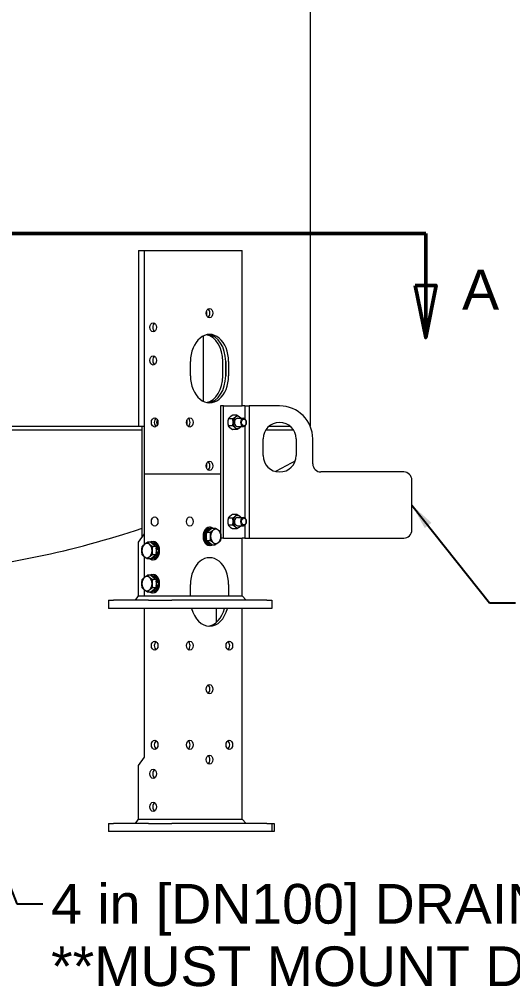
# Model space of a CAD drawing. Header units: inches. Extents: x 20 to 536, y 8 to 344.
# Drawn here: x 267.6 to 297.5, y 39.8 to 98.3 of the extents above; entities that cross this region are included whole.
import ezdxf

# ---------------------------------------------------------------- set-up
doc = ezdxf.new("R2010")
doc.units = ezdxf.units.IN
doc.header["$LTSCALE"] = 16
doc.header["$MEASUREMENT"] = 0
doc.linetypes.add('DOUBLE_DASH_CHAIN', pattern=[1.2403, 0.6614, -0.0827, 0.1654, -0.0827, 0.1654, -0.0827])
for name, color, linetype, lineweight in [('Section Line', 7, 'DOUBLE_DASH_CHAIN', 50), ('Symbol (ANSI)', 7, 'Continuous', 25), ('Visible (ANSI)', 7, 'Continuous', 50)]:
    doc.layers.add(name, color=color, linetype=linetype, lineweight=lineweight)
doc.styles.add('MEMCOR Medium', font='arial.ttf')
doc.styles.add('Standard D-E', font='arial.ttf')
doc.dimstyles.new('in [mm] D-E NeptuneBenson$7', dxfattribs={"dimscale": 16, "dimtxt": 0.15, "dimasz": 0.098425, "dimexe": 0.125, "dimexo": 0.063, "dimgap": 0.031496, "dimtad": 0, "dimtih": 1, "dimtoh": 1, "dimdec": 4, "dimrnd": 1e-08, "dimzin": 3, "dimdsep": 46, "dimlunit": 5, "dimtxsty": 'Standard D-E', "dimcen": 0.09, "dimdle": 0.393701, "dimclrd": 256, "dimclre": 256, "dimclrt": 256, "dimadec": 1, "dimazin": 1, "dimtfac": 1, "dimtofl": 0, "dimtmove": 0, "dimatfit": 3, "dimfxl": 1, "dimfrac": 1, "dimtolj": 1, "dimtzin": 4, "dimlwd": -1, "dimlwe": -1, "dimarcsym": 0})

# ---------------------------------------------------------------- blocks, each defined once
blk = doc.blocks.new('2dTransSection0')
at = {"layer": 'Section Line', "linetype": 'DOUBLE_DASH_CHAIN', "ltscale": 0.516092}
blk.add_line((14.101, 5.3375), (18.2628, 5.3375), dxfattribs=at)
at = {"layer": 'Section Line', "linetype": 'Continuous'}
for p, q in [((17.9416, 5.3375), (18.2628, 5.3375)), ((18.2628, 5.3375), (18.2628, 5.1407)), ((18.2235, 5.1407), (18.2628, 4.9438)), ((18.3022, 5.1407), (18.2235, 5.1407)), ((18.2628, 5.1407), (18.2628, 4.9438)), ((18.2628, 4.9438), (18.3022, 5.1407))]:
    blk.add_line(p, q, dxfattribs=at)
at = {"layer": 'Section Line', "linetype": 'Continuous', "flags": 128}
blk.add_lwpolyline([(18.2235, 5.1407), (18.2628, 4.9438), (18.3022, 5.1407), (18.2235, 5.1407)], dxfattribs=at)
at = {"layer": 'Section Line'}
blk.add_solid([(18.2235, 5.1407), (18.2628, 4.9438), (18.3022, 5.1407), (18.2235, 5.1407)], dxfattribs=at)
at = {"layer": 'Section Line', "insert": (18.4004, 5.0498), "char_height": 0.15, "attachment_point": 7, "style": 'MEMCOR Medium'}
blk.add_mtext('A', dxfattribs=at)

msp = doc.modelspace()

# ---------------------------------------------------------------- linework, layer by layer
at = {"layer": 'Visible (ANSI)', "linetype": 'Continuous', "lineweight": 18}
for p, q in [((285.21119, 141.993472), (285.21119, 73.75734)), ((274.847549, 84.368472), (275.19824, 84.368472)), ((274.847549, 84.368472), (274.847549, 73.743472)), ((275.19824, 84.368472), (276.390921, 84.368472)), ((275.19824, 67.218472), (275.19824, 84.368472)), ((276.390921, 84.368472), (277.366729, 84.368472)), ((277.366729, 84.368472), (280.904676, 84.368472)), ((280.904676, 84.368472), (281.106772, 84.368472)), ((281.106772, 74.968472), (281.106772, 84.368472)), ((278.770791, 75.232322), (278.770791, 79.204623)), ((277.983118, 76.778472), (277.983118, 77.658472)), ((279.934733, 76.778472), (279.934733, 77.658472)), ((280.11151, 77.658472), (280.11151, 76.778472)), ((280.11151, 76.778472), (280.11151, 77.658472)), ((280.288286, 77.658472), (280.288286, 76.778472)), ((279.801589, 74.968472), (279.801589, 67.284249)), ((279.978366, 74.968472), (279.801589, 74.968472)), ((279.978366, 74.968472), (281.109737, 74.968472)), ((279.978366, 66.968472), (279.978366, 74.968472)), ((281.267359, 74.968472), (281.109737, 74.968472)), ((281.267359, 74.968472), (281.525421, 74.968472)), ((281.267359, 74.968472), (281.267359, 74.187732)), ((283.373341, 74.968472), (281.525421, 74.968472)), ((281.525421, 74.968472), (281.525421, 66.968472)), ((280.801796, 74.401485), (280.53238, 74.401485)), ((240.070782, 73.743472), (274.847549, 73.743472)), ((274.847549, 73.743472), (275.19824, 73.743472)), ((275.058481, 67.020823), (275.058481, 73.743472)), ((280.536631, 74.184979), (280.267214, 74.184979)), ((280.536631, 73.751966), (280.267214, 73.751966)), ((280.825424, 74.218472), (281.182432, 74.218472)), ((281.267359, 73.749213), (281.267359, 68.187732)), ((281.359187, 73.972419), (281.359175, 73.973338)), ((281.359187, 73.964526), (281.359175, 73.963607)), ((282.741379, 73.743472), (284.005302, 73.743472)), ((275.058481, 73.493472), (239.85985, 73.493472)), ((280.801796, 73.53546), (280.53238, 73.53546)), ((280.825424, 73.718472), (281.182432, 73.718472)), ((284.224443, 73.493472), (282.522238, 73.493472)), ((282.373341, 71.968472), (282.373341, 72.968472)), ((284.373341, 72.968472), (284.373341, 71.968472)), ((285.373341, 71.468472), (285.373341, 72.968472)), ((275.19824, 70.864472), (276.390921, 70.864472)), ((275.19824, 66.593642), (275.19824, 70.864472)), ((276.390921, 70.864472), (277.366729, 70.864472)), ((277.366729, 70.864472), (279.801589, 70.864472)), ((290.873341, 70.968472), (285.873341, 70.968472)), ((291.373341, 67.468472), (291.373341, 70.468472)), ((280.536631, 68.184979), (280.267214, 68.184979)), ((280.801796, 68.401485), (280.53238, 68.401485)), ((280.825424, 68.218472), (281.182432, 68.218472)), ((281.359187, 67.972419), (281.359175, 67.973338)), ((281.359187, 67.964526), (281.359175, 67.963607)), ((278.959274, 67.327063), (279.268633, 67.579654)), ((278.959274, 66.821882), (278.959274, 67.327063)), ((278.959274, 67.327063), (279.174711, 67.327063)), ((279.180244, 67.625654), (279.135702, 67.625654)), ((279.227199, 67.545824), (279.180244, 67.545824)), ((279.268633, 67.579654), (279.48407, 67.579654)), ((280.536631, 67.751966), (280.267214, 67.751966)), ((280.801796, 67.53546), (280.53238, 67.53546)), ((280.825424, 67.718472), (281.182432, 67.718472)), ((281.267359, 67.749213), (281.267359, 66.968472)), ((274.844686, 66.718472), (275.19824, 67.218472)), ((274.844686, 63.468472), (274.844686, 66.718472)), ((275.595639, 66.719654), (275.380202, 66.719654)), ((275.595639, 66.719654), (275.904999, 66.467063)), ((275.684028, 66.765654), (275.72857, 66.765654)), ((279.268633, 66.569291), (278.959274, 66.821882)), ((278.959274, 66.821882), (279.174711, 66.821882)), ((279.978366, 66.968472), (279.815892, 66.968472)), ((279.978366, 66.968472), (281.109737, 66.968472)), ((281.106772, 63.468472), (281.106772, 66.968472)), ((281.106772, 63.468472), (281.106772, 66.968472)), ((281.267359, 66.968472), (281.109737, 66.968472)), ((281.267359, 66.968472), (281.525421, 66.968472)), ((281.525421, 66.968472), (290.873341, 66.968472)), ((275.637073, 66.685824), (275.684028, 66.685824)), ((275.904999, 66.467063), (275.689562, 66.467063)), ((275.904999, 66.467063), (275.904999, 65.961882)), ((275.925469, 66.282273), (275.904999, 66.282273)), ((275.904999, 66.146672), (275.925469, 66.146672)), ((275.925469, 66.282273), (276.013857, 66.282273)), ((275.925469, 66.146672), (276.013857, 66.146672)), ((279.180244, 66.523291), (279.135702, 66.523291)), ((279.227199, 66.603121), (279.180244, 66.603121)), ((279.268633, 66.569291), (279.48407, 66.569291)), ((275.19824, 64.593642), (275.19824, 65.835303)), ((275.595639, 65.709291), (275.380202, 65.709291)), ((275.904999, 65.961882), (275.595639, 65.709291)), ((275.637073, 65.743121), (275.684028, 65.743121)), ((275.684028, 65.663291), (275.72857, 65.663291)), ((275.904999, 65.961882), (275.689562, 65.961882)), ((275.595639, 64.719654), (275.380202, 64.719654)), ((275.595639, 64.719654), (275.904999, 64.467063)), ((275.637073, 64.685824), (275.684028, 64.685824)), ((275.684028, 64.765654), (275.72857, 64.765654)), ((275.904999, 64.467063), (275.689562, 64.467063)), ((275.904999, 64.467063), (275.904999, 63.961882)), ((275.19824, 63.468472), (275.19824, 63.835303)), ((275.904999, 63.961882), (275.595639, 63.709291)), ((275.904999, 63.961882), (275.689562, 63.961882)), ((275.925469, 64.282273), (275.904999, 64.282273)), ((275.904999, 64.146672), (275.925469, 64.146672)), ((275.925469, 64.282273), (276.013857, 64.282273)), ((275.925469, 64.146672), (276.013857, 64.146672)), ((277.983118, 63.468472), (277.983118, 64.154472)), ((280.288286, 64.154472), (280.288286, 63.468472)), ((273.029185, 63.218472), (273.322078, 63.218472)), ((273.029185, 63.218472), (273.029185, 62.718472)), ((275.443398, 63.218472), (273.322078, 63.218472)), ((274.66791, 63.218472), (274.844686, 63.468472)), ((274.844686, 63.468472), (276.390921, 63.468472)), ((275.595639, 63.709291), (275.380202, 63.709291)), ((275.443398, 63.218472), (276.857612, 63.218472)), ((275.637073, 63.743121), (275.684028, 63.743121)), ((275.684028, 63.663291), (275.72857, 63.663291)), ((276.390921, 63.468472), (277.366729, 63.468472)), ((282.599319, 63.218472), (276.857612, 63.218472)), ((277.366729, 63.468472), (280.904676, 63.468472)), ((280.904676, 63.468472), (281.106772, 63.468472)), ((281.106772, 63.468472), (281.356772, 63.218472)), ((282.599319, 63.218472), (282.892212, 63.218472)), ((282.892212, 63.218472), (282.892212, 62.718472)), ((273.322078, 62.718472), (273.029185, 62.718472)), ((275.443398, 62.718472), (273.322078, 62.718472)), ((275.19824, 53.714472), (275.19824, 62.718472)), ((276.857612, 62.718472), (275.443398, 62.718472)), ((282.599319, 62.718472), (276.857612, 62.718472)), ((279.535218, 62.718472), (279.535218, 61.862851)), ((281.106772, 49.964472), (281.106772, 62.718472)), ((282.892212, 62.718472), (282.599319, 62.718472)), ((274.844686, 53.214472), (275.19824, 53.714472)), ((274.844686, 49.964472), (274.844686, 53.214472)), ((274.66791, 49.714472), (274.844686, 49.964472)), ((274.844686, 49.964472), (276.390921, 49.964472)), ((276.390921, 49.964472), (277.366729, 49.964472)), ((277.366729, 49.964472), (280.904676, 49.964472)), ((280.904676, 49.964472), (281.106772, 49.964472)), ((281.106772, 49.964472), (281.356772, 49.714472)), ((273.029185, 49.714472), (273.322078, 49.714472)), ((273.029185, 49.714472), (273.029185, 49.214472)), ((273.322078, 49.214472), (273.029185, 49.214472)), ((275.443398, 49.714472), (273.322078, 49.714472)), ((275.443398, 49.214472), (273.322078, 49.214472)), ((275.443398, 49.714472), (276.857612, 49.714472)), ((276.857612, 49.214472), (275.443398, 49.214472)), ((282.599319, 49.714472), (276.857612, 49.714472)), ((282.599319, 49.214472), (276.857612, 49.214472)), ((282.599319, 49.714472), (282.892212, 49.714472)), ((282.892212, 49.214472), (282.599319, 49.214472)), ((282.892212, 49.714472), (282.892212, 49.214472)), ((282.892212, 49.714472), (283.036047, 49.714472)), ((283.036047, 49.214472), (282.892212, 49.214472)), ((283.036047, 49.714472), (283.036047, 49.214472))]:
    msp.add_line(p, q, dxfattribs=at)
for centre, radius, start, end in [((283.373341, 72.968472), 2, 0, 90), ((283.373341, 72.968472), 1, 0, 180), ((283.373341, 71.968472), 1, 180, 0), ((257.459165, 120.003472), 55.31, 297.63421771, 299.05117535), ((283.711165, 72.743211), 1.248, 299.05117535, 299.36333673), ((285.873341, 71.468472), 0.5, 180, 270), ((290.873341, 70.468472), 0.5, 0, 90), ((257.459165, 120.003472), 55.31, 274.92569631, 288.55374646), ((290.873341, 67.468472), 0.5, 270, 0)]:
    msp.add_arc(centre, radius, start, end, dxfattribs=at)
for centre, major_axis in [((279.135702, 80.578472), (0, -0.28)), ((275.72857, 79.718472), (0, -0.28)), ((275.72857, 77.718472), (0, -0.28)), ((275.818165, 73.968472), (0, 0.28)), ((277.939485, 73.968472), (0, -0.28)), ((281.215803, 73.968472), (0, 0.202815)), ((279.135702, 71.337472), (0, -0.28)), ((275.818165, 67.968472), (0, 0.28)), ((277.939485, 67.968472), (0, -0.28)), ((281.215803, 67.968472), (0, -0.202815)), ((275.818165, 60.464472), (0, 0.28)), ((277.939485, 60.464472), (0, -0.28)), ((280.331919, 60.464472), (0, -0.28)), ((279.135702, 57.833472), (0, -0.28)), ((275.818165, 54.464472), (0, 0.28)), ((277.939485, 54.464472), (0, -0.28)), ((280.331919, 54.464472), (0, -0.28)), ((279.135702, 53.570472), (0, -0.28)), ((275.72857, 52.714472), (0, -0.28)), ((275.72857, 50.714472), (0, -0.28))]:
    msp.add_ellipse(centre, major_axis=major_axis, ratio=0.707106781, dxfattribs=at)
for centre, major_axis, start_param, end_param in [((278.958926, 80.578472), (0, -0.28), 0.462770118, 2.678822536), ((278.958926, 80.578472), (0, 0.28), 3.604362771, 5.820415189), ((278.782149, 80.578472), (0, 0.28), 4.245242869, 5.179535091), ((275.905347, 79.718472), (0, -0.28), 3.604362771, 5.820415189), ((279.135702, 77.658472), (0, 1.63), 4.71238898, 7.853981634), ((278.782149, 77.658472), (0, 1.63), 4.71238898, 6.129203298), ((278.958926, 77.658472), (0, 1.63), 4.71238898, 6.206422826), ((278.958926, 77.658472), (0, 1.63), 4.71238898, 6.206422826), ((275.905347, 77.718472), (0, -0.28), 3.604362771, 5.820415189), ((279.135702, 76.778472), (0, -1.63), 4.71238898, 7.853981634), ((278.782149, 76.778472), (0, -1.63), 0.15398201, 1.570796327), ((278.958926, 76.778472), (0, -1.63), 0.076762481, 1.570796327), ((278.958926, 76.778472), (0, -1.63), 0.076762481, 1.570796327), ((280.82548, 73.968472), (0, 0.375), 5.759586532, 6.806784083), ((275.994942, 73.968472), (0, -0.28), 3.604362771, 5.820415189), ((276.130498, 73.968472), (0, 0.28), 0.908791303, 2.232801351), ((277.585724, 73.968472), (0, 0.28), 4.246408634, 5.178369326), ((277.762501, 73.968472), (0, -0.28), 0.463356226, 2.678236428), ((277.762708, 73.968472), (0, 0.28), 3.604362771, 5.820415189), ((280.82548, 73.968472), (0, -0.375), 3.665191429, 4.71238898), ((280.82548, 73.968472), (0, -0.375), 4.71238898, 5.759586532), ((280.82548, 73.968472), (0, 0.250136), 6.250227729, 9.457735539), ((280.82548, 73.968472), (0, 0.375), 5.442116637, 5.759586532), ((281.182432, 73.968472), (0, 0.25), 4.731850413, 10.976112854), ((280.82548, 73.968472), (0, -0.375), 5.759586532, 6.806784083), ((280.82548, 73.968472), (0, 0.375), 3.665191429, 3.982661324), ((278.782149, 71.337472), (0, 0.28), 4.245242869, 5.179535091), ((278.958926, 71.337472), (0, -0.28), 0.462770118, 2.678822536), ((278.958926, 71.337472), (0, 0.28), 3.604362771, 5.820415189), ((280.82548, 67.968472), (0, -0.375), 3.665191429, 4.71238898), ((280.82548, 67.968472), (0, -0.375), 4.71238898, 5.759586532), ((280.82548, 67.968472), (0, 0.250136), 6.250227729, 9.457735539), ((280.82548, 67.968472), (0, 0.375), 5.759586532, 6.806784083), ((280.82548, 67.968472), (0, 0.375), 5.442116637, 5.759586532), ((281.182432, 67.968472), (0, 0.25), 4.731850413, 10.976112854), ((279.135702, 67.074472), (0, 0.551181), 0, 3.141592654), ((279.180244, 67.074472), (0, 0.551181), 5.8717395, 9.836223768), ((279.180244, 67.074472), (0, 0.471351), 0, 3.141592654), ((279.268633, 67.074472), (0, 0.471351), 0.142302027, 0.904895524), ((279.511701, 67.074472), (0, -0.4375), 3.665191429, 4.71238898), ((279.511701, 67.074472), (0, 0.4375), 5.759586532, 6.806784083), ((279.511701, 67.074472), (0, 0.4375), 4.71238898, 5.759586532), ((280.82548, 67.968472), (0, -0.375), 5.759586532, 6.806784083), ((280.82548, 67.968472), (0, 0.375), 3.665191429, 3.982661324), ((275.684028, 66.214472), (0, -0.551181), 5.8717395, 9.836223768), ((275.72857, 66.214472), (0, -0.551181), 0, 3.141592654), ((279.268633, 67.074472), (0, 0.471351), 1.189499578, 1.952093075), ((279.268633, 67.074472), (0, -0.471351), 5.378289783, 6.14088328), ((279.511701, 67.074472), (0, -0.4375), 4.71238898, 5.759586532), ((279.511701, 67.074472), (0, 0.4375), 3.665191429, 4.71238898), ((275.352571, 66.214472), (0, -0.4375), 3.665191429, 4.71238898), ((275.352571, 66.214472), (0, -0.4375), 4.71238898, 5.759586532), ((275.352571, 66.214472), (0, 0.4375), 5.759586532, 6.806784083), ((275.352571, 66.214472), (0, 0.4375), 4.71238898, 5.759586532), ((275.352571, 66.214472), (0, 0.4375), 3.665191429, 4.71238898), ((275.595639, 66.214472), (0, 0.471351), 5.378289783, 6.14088328), ((275.684028, 66.214472), (0, 0.471351), 4.856733198, 6.283185307), ((275.684028, 66.214472), (0, -0.471351), 0, 1.426452109), ((275.595639, 66.214472), (0, -0.471351), 1.715140545, 1.952093075), ((275.595639, 66.214472), (0, -0.471351), 1.189499578, 1.426452109), ((279.511701, 67.074472), (0, -0.4375), 5.759586532, 6.806784083), ((275.352571, 66.214472), (0, -0.4375), 5.759586532, 6.806784083), ((275.595639, 66.214472), (0, -0.471351), 0.142302027, 0.904895524), ((279.135702, 64.154472), (0, 1.63), 4.71238898, 7.853981634), ((275.352571, 64.214472), (0, -0.4375), 3.665191429, 4.71238898), ((275.352571, 64.214472), (0, 0.4375), 5.759586532, 6.806784083), ((275.352571, 64.214472), (0, 0.4375), 4.71238898, 5.759586532), ((275.684028, 64.214472), (0, -0.551181), 5.8717395, 9.836223768), ((275.595639, 64.214472), (0, 0.471351), 5.378289783, 6.14088328), ((275.684028, 64.214472), (0, 0.471351), 4.856733198, 6.283185307), ((275.72857, 64.214472), (0, -0.551181), 0, 3.141592654), ((275.595639, 64.214472), (0, -0.471351), 1.715140545, 1.952093075), ((275.352571, 64.214472), (0, -0.4375), 4.71238898, 5.759586532), ((275.352571, 64.214472), (0, -0.4375), 5.759586532, 6.806784083), ((275.352571, 64.214472), (0, 0.4375), 3.665191429, 4.71238898), ((275.595639, 64.214472), (0, -0.471351), 0.142302027, 0.904895524), ((275.684028, 64.214472), (0, -0.471351), 0, 1.426452109), ((275.595639, 64.214472), (0, -0.471351), 1.189499578, 1.426452109), ((279.135702, 63.274472), (0, -1.63), 5.060480377, 7.505890237), ((278.958926, 63.274472), (0, -1.63), 0.076762481, 1.22270493), ((275.994942, 60.464472), (0, -0.28), 3.604362771, 5.820415189), ((277.762708, 60.464472), (0, 0.28), 3.604362771, 5.820415189), ((280.155143, 60.464472), (0, 0.28), 3.604362771, 5.820415189), ((278.958926, 57.833472), (0, 0.28), 3.604362771, 5.820415189), ((275.994942, 54.464472), (0, -0.28), 3.604362771, 5.820415189), ((277.762708, 54.464472), (0, 0.28), 3.604362771, 5.820415189), ((280.155143, 54.464472), (0, 0.28), 3.604362771, 5.820415189), ((278.958926, 53.570472), (0, 0.28), 3.604362771, 5.820415189), ((275.905347, 52.714472), (0, -0.28), 3.604362771, 5.820415189), ((275.905347, 50.714472), (0, -0.28), 3.604362771, 5.820415189)]:
    msp.add_ellipse(centre, major_axis=major_axis, ratio=0.707106781, start_param=start_param, end_param=end_param, dxfattribs=at)
for points, weights in [([(280.53238, 74.401485), (280.437645, 74.343472), (280.376113, 74.293232)], [1, 1.0379548493, 1]), ([(280.692897, 74.293232), (280.754429, 74.343472), (280.801796, 74.401485)], [1, 1.0379548493, 1]), ([(280.801796, 74.401485), (280.896531, 74.343472), (280.958062, 74.293232)], [1, 1.0379548493, 1]), ([(280.267214, 74.184979), (280.243531, 74.068953), (280.243531, 73.968472)], [1, 1.0379548493, 1]), ([(280.243531, 73.968472), (280.243531, 73.867992), (280.267214, 73.751966)], [1, 1.0379548493, 1]), ([(280.376113, 74.293232), (280.314582, 74.242992), (280.267214, 74.184979)], [1, 1.0379548493, 1]), ([(280.267214, 73.751966), (280.314582, 73.693953), (280.376113, 73.643713)], [1, 1.0379548493, 1]), ([(280.536631, 74.184979), (280.631365, 74.242992), (280.692897, 74.293232)], [1, 1.0379548493, 1]), ([(280.560315, 73.968472), (280.560315, 74.068953), (280.536631, 74.184979)], [1, 1.0379548493, 1]), ([(280.536631, 73.751966), (280.560315, 73.867992), (280.560315, 73.968472)], [1, 1.0379548493, 1]), ([(280.692897, 73.643713), (280.631365, 73.693953), (280.536631, 73.751966)], [1, 1.0379548493, 1]), ([(280.958062, 74.293232), (281.002155, 74.25723), (281.037903, 74.218472)], [1, 1.02690849784, 1.01566285889]), ([(280.376113, 73.643713), (280.437645, 73.593472), (280.53238, 73.53546)], [1, 1.0379548493, 1]), ([(280.801796, 73.53546), (280.754429, 73.593472), (280.692897, 73.643713)], [1, 1.0379548493, 1]), ([(280.958062, 73.643713), (280.896531, 73.593472), (280.801796, 73.53546)], [1, 1.0379548493, 1]), ([(281.037903, 73.718472), (281.002155, 73.679715), (280.958062, 73.643713)], [1.01566285889, 1.02690849784, 1]), ([(280.267214, 68.184979), (280.243531, 68.068953), (280.243531, 67.968472)], [1, 1.0379548493, 1]), ([(280.243531, 67.968472), (280.243531, 67.867992), (280.267214, 67.751966)], [1, 1.0379548493, 1]), ([(280.376113, 68.293232), (280.314582, 68.242992), (280.267214, 68.184979)], [1, 1.0379548493, 1]), ([(280.53238, 68.401485), (280.437645, 68.343472), (280.376113, 68.293232)], [1, 1.0379548493, 1]), ([(280.536631, 68.184979), (280.631365, 68.242992), (280.692897, 68.293232)], [1, 1.0379548493, 1]), ([(280.560315, 67.968472), (280.560315, 68.068953), (280.536631, 68.184979)], [1, 1.0379548493, 1]), ([(280.536631, 67.751966), (280.560315, 67.867992), (280.560315, 67.968472)], [1, 1.0379548493, 1]), ([(280.692897, 68.293232), (280.754429, 68.343472), (280.801796, 68.401485)], [1, 1.0379548493, 1]), ([(280.801796, 68.401485), (280.896531, 68.343472), (280.958062, 68.293232)], [1, 1.0379548493, 1]), ([(280.958062, 68.293232), (281.002155, 68.25723), (281.037903, 68.218472)], [1, 1.02690849784, 1.01566285889]), ([(279.174711, 67.327063), (279.285234, 67.394745), (279.357021, 67.453359)], [1.01001874936, 1.04314139574, 1]), ([(279.202341, 67.074472), (279.202341, 67.1917), (279.174711, 67.327063)], [1, 1.04314139574, 1.01001874936]), ([(279.357021, 67.453359), (279.428808, 67.511972), (279.48407, 67.579654)], [1, 1.04314139574, 1.01001874936]), ([(279.48407, 67.579654), (279.594593, 67.511972), (279.66638, 67.453359)], [1.01001874936, 1.04314139574, 1]), ([(279.66638, 67.453359), (279.738167, 67.394745), (279.793429, 67.327063)], [1, 1.04314139574, 1.01001874936]), ([(279.793429, 67.327063), (279.82106, 67.1917), (279.82106, 67.074472)], [1.01001874936, 1.04314139574, 1]), ([(280.267214, 67.751966), (280.314582, 67.693953), (280.376113, 67.643713)], [1, 1.0379548493, 1]), ([(280.376113, 67.643713), (280.437645, 67.593472), (280.53238, 67.53546)], [1, 1.0379548493, 1]), ([(280.692897, 67.643713), (280.631365, 67.693953), (280.536631, 67.751966)], [1, 1.0379548493, 1]), ([(280.801796, 67.53546), (280.754429, 67.593472), (280.692897, 67.643713)], [1, 1.0379548493, 1]), ([(280.958062, 67.643713), (280.896531, 67.593472), (280.801796, 67.53546)], [1, 1.0379548493, 1]), ([(281.037903, 67.718472), (281.002155, 67.679715), (280.958062, 67.643713)], [1.01566285889, 1.02690849784, 1]), ([(275.197892, 66.593359), (275.269679, 66.651972), (275.380202, 66.719654)], [1, 1.04314139574, 1.01001874936]), ([(275.380202, 66.719654), (275.435464, 66.651972), (275.507251, 66.593359)], [1.01001874936, 1.04314139574, 1]), ([(279.174711, 66.821882), (279.202341, 66.957245), (279.202341, 67.074472)], [1.01001874936, 1.04314139574, 1]), ([(279.357021, 66.695586), (279.285234, 66.7542), (279.174711, 66.821882)], [1, 1.04314139574, 1.01001874936]), ([(279.793429, 66.821882), (279.738167, 66.7542), (279.66638, 66.695586)], [1.01001874936, 1.04314139574, 1]), ([(279.82106, 67.074472), (279.82106, 66.957245), (279.793429, 66.821882)], [1, 1.04314139574, 1.01001874936]), ([(275.043212, 66.214472), (275.043212, 66.3317), (275.070843, 66.467063)], [1, 1.04314139574, 1.01001874936]), ([(275.070843, 65.961882), (275.043212, 66.097245), (275.043212, 66.214472)], [1.01001874936, 1.04314139574, 1]), ([(275.070843, 66.467063), (275.126105, 66.534745), (275.197892, 66.593359)], [1.01001874936, 1.04314139574, 1]), ([(275.507251, 66.593359), (275.579038, 66.534745), (275.689562, 66.467063)], [1, 1.04314139574, 1.01001874936]), ([(275.689562, 66.467063), (275.661931, 66.3317), (275.661931, 66.214472)], [1.01001874936, 1.04314139574, 1]), ([(275.661931, 66.214472), (275.661931, 66.097245), (275.689562, 65.961882)], [1, 1.04314139574, 1.01001874936]), ([(279.48407, 66.569291), (279.428808, 66.636972), (279.357021, 66.695586)], [1.01001874936, 1.04314139574, 1]), ([(279.66638, 66.695586), (279.594593, 66.636972), (279.48407, 66.569291)], [1, 1.04314139574, 1.01001874936]), ([(275.197892, 65.835586), (275.126105, 65.8942), (275.070843, 65.961882)], [1, 1.04314139574, 1.01001874936]), ([(275.380202, 65.709291), (275.269679, 65.776972), (275.197892, 65.835586)], [1.01001874936, 1.04314139574, 1]), ([(275.507251, 65.835586), (275.435464, 65.776972), (275.380202, 65.709291)], [1, 1.04314139574, 1.01001874936]), ([(275.689562, 65.961882), (275.579038, 65.8942), (275.507251, 65.835586)], [1.01001874936, 1.04314139574, 1]), ([(275.043212, 64.214472), (275.043212, 64.3317), (275.070843, 64.467063)], [1, 1.04314139574, 1.01001874936]), ([(275.070843, 64.467063), (275.126105, 64.534745), (275.197892, 64.593359)], [1.01001874936, 1.04314139574, 1]), ([(275.197892, 64.593359), (275.269679, 64.651972), (275.380202, 64.719654)], [1, 1.04314139574, 1.01001874936]), ([(275.380202, 64.719654), (275.435464, 64.651972), (275.507251, 64.593359)], [1.01001874936, 1.04314139574, 1]), ([(275.507251, 64.593359), (275.579038, 64.534745), (275.689562, 64.467063)], [1, 1.04314139574, 1.01001874936]), ([(275.689562, 64.467063), (275.661931, 64.3317), (275.661931, 64.214472)], [1.01001874936, 1.04314139574, 1]), ([(275.070843, 63.961882), (275.043212, 64.097245), (275.043212, 64.214472)], [1.01001874936, 1.04314139574, 1]), ([(275.197892, 63.835586), (275.126105, 63.8942), (275.070843, 63.961882)], [1, 1.04314139574, 1.01001874936]), ([(275.380202, 63.709291), (275.269679, 63.776972), (275.197892, 63.835586)], [1.01001874936, 1.04314139574, 1]), ([(275.507251, 63.835586), (275.435464, 63.776972), (275.380202, 63.709291)], [1, 1.04314139574, 1.01001874936]), ([(275.689562, 63.961882), (275.579038, 63.8942), (275.507251, 63.835586)], [1.01001874936, 1.04314139574, 1]), ([(275.661931, 64.214472), (275.661931, 64.097245), (275.689562, 63.961882)], [1, 1.04314139574, 1.01001874936])]:
    msp.add_rational_spline(points, weights, degree=2, dxfattribs=at)

# ---------------------------------------------------------------- block references
at = {"layer": 'Section Line', "xscale": 16, "yscale": 16, "zscale": 16}
msp.add_blockref('2dTransSection0', (0, 0), dxfattribs=at)

# ---------------------------------------------------------------- texts
at = {"layer": 'Symbol (ANSI)', "insert": (269.554539, 46.05087), "char_height": 2.40000008, "width": 72.66402958, "attachment_point": 1, "line_spacing_factor": 0.944221, "style": 'Standard D-E'}
msp.add_mtext('\\fArial|b0|i0;4 in [DN100] DRAIN VALVE EXTENSION \\P\\fArial|b0|i0;**MUST MOUNT DIRECTLY TO DRAIN BOSS**', dxfattribs=at)

# ---------------------------------------------------------------- leaders
at = {"layer": 'Symbol (ANSI)', "annotation_type": 0, "has_hookline": 1, "hookline_direction": 0}
for points, text_width in [([(291.373341, 68.968472), (296.058137, 63.053542), (297.63294, 63.053542)], 23.918146), ([(260.171894, 63.679102), (267.475798, 44.85087), (269.050602, 44.85087)], 72.428925)]:
    msp.add_leader(points, dimstyle='in [mm] D-E NeptuneBenson$7', override={"dimtad": 0}, dxfattribs=dict(at, text_width=text_width))

doc.saveas('drawing.dxf')
